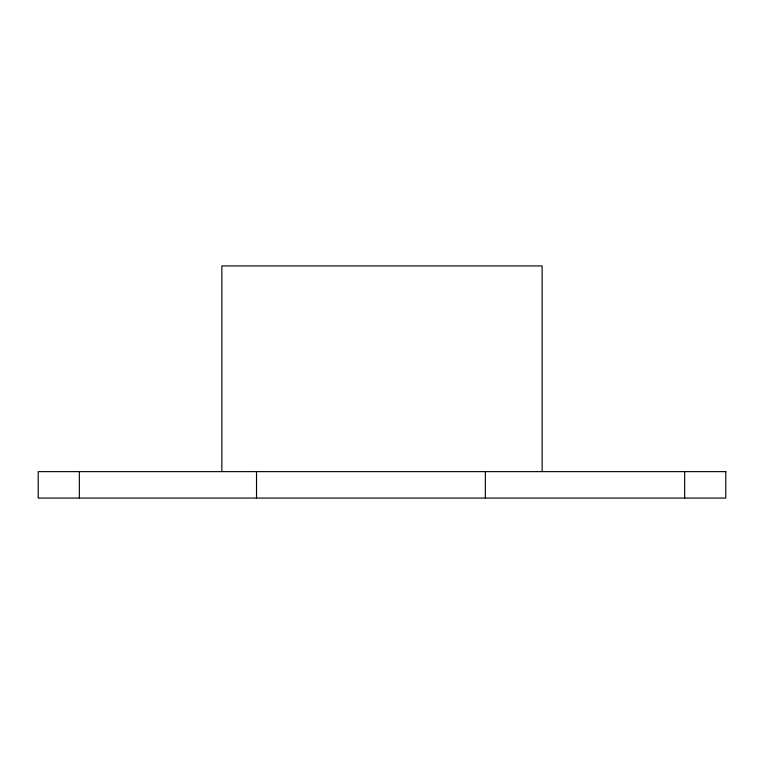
<?xml version="1.0" encoding="UTF-8"?>
<svg xmlns="http://www.w3.org/2000/svg" width="764" height="764" viewBox="0 0 764 764"><rect width="100%" height="100%" fill="white"/><g stroke="black" fill="none" stroke-linecap="round" stroke-linejoin="round"><path stroke-width="1.15" d="M684.659 471.627L684.659 498.071M542.144 471.627L542.144 265.929L221.856 265.929L221.856 471.627M485.35 471.627L485.35 498.071M256.513 471.627L256.513 498.071M79.341 471.627L79.341 498.071M725.8 471.627L38.2 471.627L38.2 498.071L725.8 498.071L725.8 471.627"/></g></svg>
